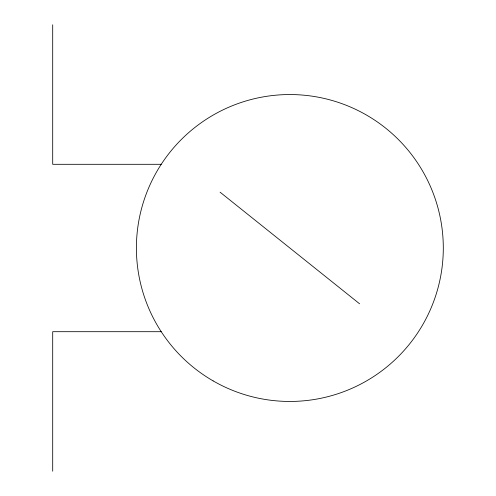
<?xml version="1.0" encoding="UTF-8"?>
<svg xmlns="http://www.w3.org/2000/svg" width="496" height="496" viewBox="0 0 496 496"><rect width="100%" height="100%" fill="white"/><g stroke="black" fill="none" stroke-linecap="round" stroke-linejoin="round"><path stroke-width="0.74" d="M161.237 164.3L52.7 164.3L52.7 24.8M161.237 331.7L52.7 331.7L52.7 471.2M220.1 192.2L359.6 303.8M213.125 380.891A153.45 153.45 0 0 0 443.3 248A153.45 153.45 0 0 0 213.125 115.109A153.45 153.45 0 0 0 213.125 380.891"/></g></svg>
